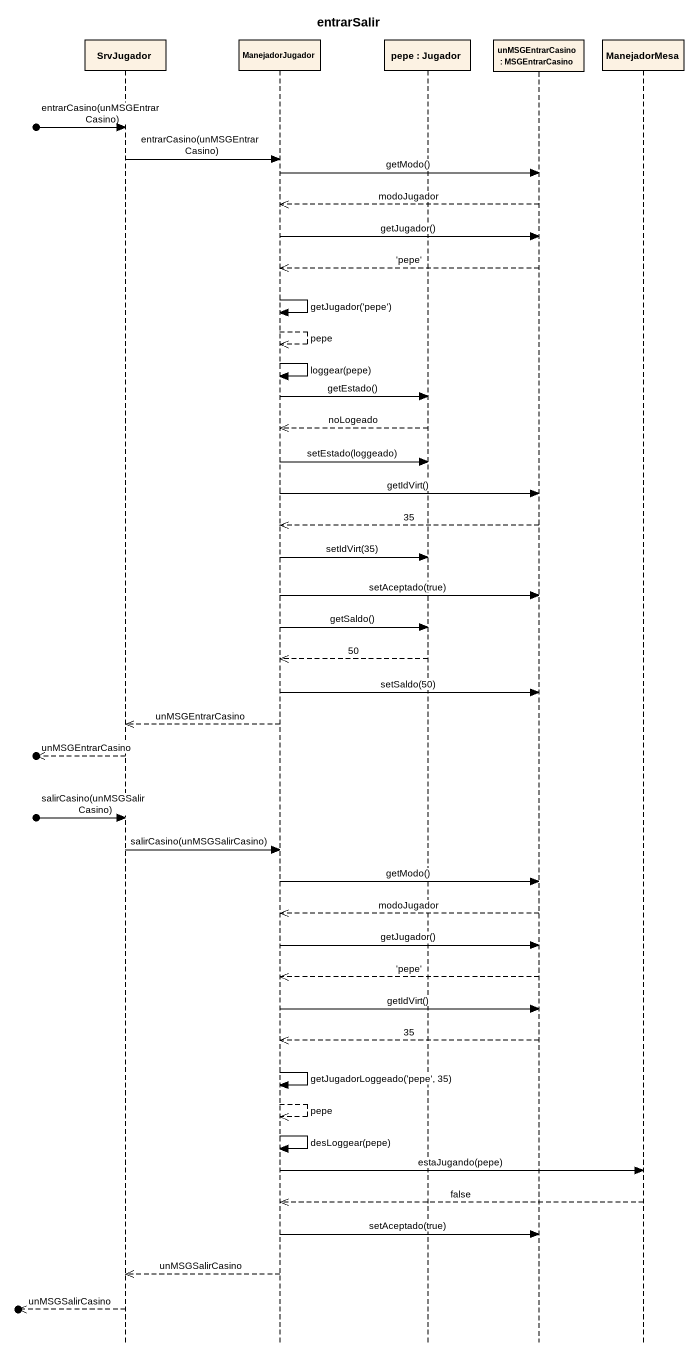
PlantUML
@startuml
title entrarSalir
hide footbox
participant SrvJugador
participant ManejadorJugador
participant "pepe : Jugador" as pepe_Jugador
participant "unMSGEntrarCasino : MSGEntrarCasino" as unMSGEntrarCasino
participant ManejadorMesa

[o-> SrvJugador : entrarCasino(unMSGEntrarCasino)
SrvJugador -> ManejadorJugador : entrarCasino(unMSGEntrarCasino)
ManejadorJugador -> unMSGEntrarCasino : getModo()
unMSGEntrarCasino -->> ManejadorJugador : modoJugador
ManejadorJugador -> unMSGEntrarCasino : getJugador()
unMSGEntrarCasino -->> ManejadorJugador : 'pepe'
ManejadorJugador -> ManejadorJugador : getJugador('pepe')
ManejadorJugador -->> ManejadorJugador : pepe
ManejadorJugador -> ManejadorJugador : loggear(pepe)
ManejadorJugador -> pepe_Jugador : getEstado()
pepe_Jugador -->> ManejadorJugador : noLogeado
ManejadorJugador -> pepe_Jugador : setEstado(loggeado)
ManejadorJugador -> unMSGEntrarCasino : getIdVirt()
unMSGEntrarCasino -->> ManejadorJugador : 35
ManejadorJugador -> pepe_Jugador : setIdVirt(35)
ManejadorJugador -> unMSGEntrarCasino : setAceptado(true)
ManejadorJugador -> pepe_Jugador : getSaldo()
pepe_Jugador -->> ManejadorJugador : 50
ManejadorJugador -> unMSGEntrarCasino : setSaldo(50)
ManejadorJugador -->> SrvJugador : unMSGEntrarCasino
[o<<-- SrvJugador : unMSGEntrarCasino
[o-> SrvJugador : salirCasino(unMSGSalirCasino)
SrvJugador -> ManejadorJugador : salirCasino(unMSGSalirCasino)
ManejadorJugador -> unMSGEntrarCasino : getModo()
unMSGEntrarCasino -->> ManejadorJugador : modoJugador
ManejadorJugador -> unMSGEntrarCasino : getJugador()
unMSGEntrarCasino -->> ManejadorJugador : 'pepe'
ManejadorJugador -> unMSGEntrarCasino : getIdVirt()
unMSGEntrarCasino -->> ManejadorJugador : 35
ManejadorJugador -> ManejadorJugador : getJugadorLoggeado('pepe', 35)
ManejadorJugador -->> ManejadorJugador : pepe
ManejadorJugador -> ManejadorJugador : desLoggear(pepe)
ManejadorJugador -> ManejadorMesa : estaJugando(pepe)
ManejadorMesa -->> ManejadorJugador : false
ManejadorJugador -> unMSGEntrarCasino : setAceptado(true)
ManejadorJugador -->> SrvJugador : unMSGSalirCasino
[o<<-- SrvJugador : unMSGSalirCasino
@enduml
